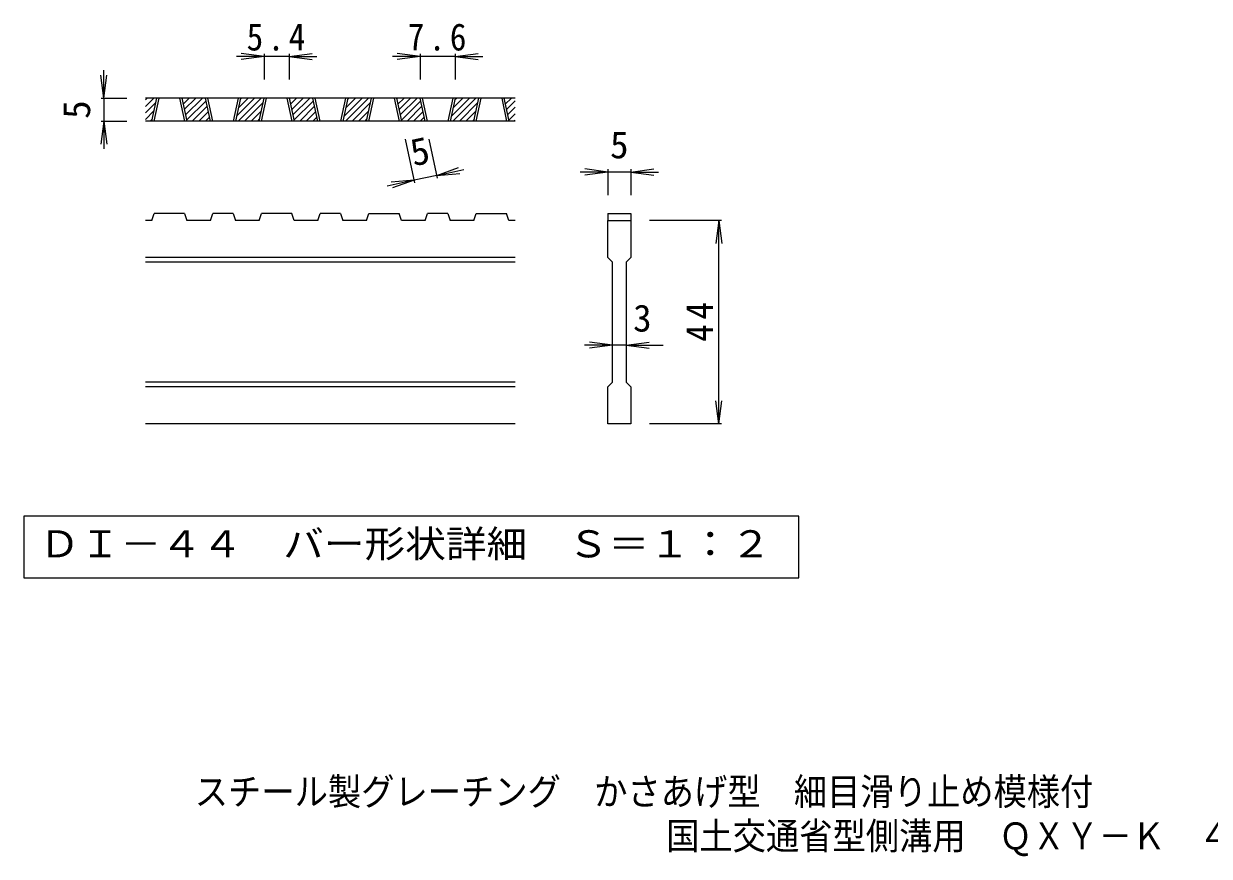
# Model space of a CAD drawing. Units: millimetres on the paper, enlarged 5 times, with parts at other scales. Extents: x -569 to 819, y -690 to 595.
# Drawn here: x -521 to 120, y -690 to -240 of the extents above; entities that cross this region are included whole.
import ezdxf
from ezdxf.enums import TextEntityAlignment as Align

# ---------------------------------------------------------------- set-up
doc = ezdxf.new("R2010")
doc.units = ezdxf.units.MM
doc.header["$LTSCALE"] = 5
doc.layers.add('D-0_通り芯', color=3, linetype='Continuous', lineweight=9)
doc.layers.add('D-4_寸法', color=7, linetype='Continuous', lineweight=9)
doc.layers.add('F-5_F-5ﾚｲﾔ', color=2, linetype='Continuous')
doc.styles.add('ＭＳ ゴシック', font='')
doc.styles.get('ＭＳ ゴシック').set_extended_font_data('MS Gothic')

msp = doc.modelspace()

# ---------------------------------------------------------------- linework, layer by layer
at = {"layer": 'D-0_通り芯'}
for p, q in [((-455.541, -284.404), (-451.008, -279.871)), ((-455.541, -280.868), (-454.543, -279.871)), ((-255.541, -279.871), (-455.541, -279.871)), ((-452.103, -292.371), (-449.428, -279.871)), ((-450.853, -292.371), (-448.178, -279.871)), ((-437.103, -279.871), (-434.428, -292.371)), ((-435.853, -279.871), (-433.178, -292.371)), ((-435.767, -280.27), (-435.368, -279.871)), ((-435.144, -283.182), (-431.833, -279.871)), ((-434.521, -286.094), (-428.297, -279.871)), ((-433.898, -289.007), (-424.762, -279.871)), ((-433.274, -291.919), (-422.745, -281.389)), ((-420.395, -292.371), (-423.07, -279.871)), ((-419.145, -292.371), (-421.82, -279.871)), ((-405.395, -279.871), (-408.07, -292.371)), ((-404.145, -279.871), (-406.82, -292.371)), ((-406.232, -289.625), (-396.477, -279.871)), ((-405.442, -292.371), (-392.942, -279.871)), ((-405.27, -285.127), (-400.013, -279.871)), ((-404.307, -280.629), (-403.548, -279.871)), ((-394.037, -292.371), (-391.362, -279.871)), ((-392.787, -292.371), (-390.112, -279.871)), ((-379.037, -279.871), (-376.362, -292.371)), ((-377.787, -279.871), (-375.112, -292.371)), ((-377.701, -280.27), (-377.302, -279.871)), ((-377.078, -283.182), (-373.767, -279.871)), ((-376.455, -286.094), (-370.231, -279.871)), ((-375.831, -289.007), (-366.695, -279.871)), ((-375.208, -291.919), (-364.679, -281.389)), ((-362.329, -292.371), (-365.004, -279.871)), ((-361.079, -292.371), (-363.754, -279.871)), ((-347.329, -279.871), (-350.004, -292.371)), ((-346.079, -279.871), (-348.754, -292.371)), ((-348.166, -289.625), (-338.411, -279.871)), ((-347.376, -292.371), (-334.876, -279.871)), ((-347.203, -285.127), (-341.947, -279.871)), ((-346.241, -280.629), (-345.482, -279.871)), ((-335.971, -292.371), (-333.296, -279.871)), ((-334.721, -292.371), (-332.046, -279.871)), ((-320.971, -279.871), (-318.296, -292.371)), ((-319.721, -279.871), (-317.046, -292.371)), ((-319.635, -280.27), (-319.236, -279.871)), ((-319.012, -283.182), (-315.701, -279.871)), ((-318.389, -286.094), (-312.165, -279.871)), ((-317.765, -289.007), (-308.629, -279.871)), ((-317.142, -291.919), (-306.613, -281.389)), ((-304.263, -292.371), (-306.938, -279.871)), ((-303.013, -292.371), (-305.688, -279.871)), ((-289.263, -279.871), (-291.938, -292.371)), ((-288.013, -279.871), (-290.688, -292.371)), ((-290.1, -289.625), (-280.345, -279.871)), ((-289.31, -292.371), (-276.81, -279.871)), ((-289.137, -285.127), (-283.881, -279.871)), ((-288.175, -280.629), (-287.416, -279.871)), ((-277.905, -292.371), (-275.23, -279.871)), ((-276.655, -292.371), (-273.98, -279.871)), ((-262.905, -279.871), (-260.23, -292.371)), ((-261.655, -279.871), (-258.98, -292.371)), ((-261.569, -280.27), (-261.17, -279.871)), ((-260.946, -283.182), (-257.634, -279.871)), ((-260.323, -286.094), (-255.541, -281.313)), ((-455.541, -287.939), (-449.96, -282.358)), ((-455.541, -291.475), (-450.923, -286.856)), ((-430.191, -292.371), (-422.121, -284.302)), ((-426.655, -292.371), (-421.498, -287.214)), ((-401.906, -292.371), (-391.894, -282.358)), ((-398.371, -292.371), (-392.857, -286.856)), ((-372.125, -292.371), (-364.055, -284.302)), ((-368.589, -292.371), (-363.432, -287.214)), ((-343.84, -292.371), (-333.828, -282.358)), ((-340.305, -292.371), (-334.79, -286.856)), ((-314.059, -292.371), (-305.989, -284.302)), ((-310.523, -292.371), (-305.366, -287.214)), ((-285.774, -292.371), (-275.762, -282.358)), ((-282.239, -292.371), (-276.724, -286.856)), ((-259.699, -289.007), (-255.541, -284.848)), ((-259.076, -291.919), (-255.541, -288.384)), ((-255.541, -292.371), (-455.541, -292.371)), ((-452.901, -292.371), (-451.885, -291.355)), ((-423.12, -292.371), (-420.875, -290.126)), ((-394.835, -292.371), (-393.819, -291.355)), ((-365.054, -292.371), (-362.809, -290.126)), ((-336.769, -292.371), (-335.753, -291.355)), ((-306.987, -292.371), (-304.743, -290.126)), ((-278.703, -292.371), (-277.687, -291.355)), ((-255.993, -292.371), (-255.541, -291.919)), ((-452.103, -346.12), (-455.541, -346.12)), ((-452.103, -346.12), (-450.853, -342.371)), ((-434.428, -342.371), (-450.853, -342.371)), ((-434.428, -342.371), (-433.178, -346.12)), ((-420.395, -346.12), (-433.178, -346.12)), ((-420.395, -346.12), (-419.145, -342.371)), ((-408.07, -342.371), (-419.145, -342.371)), ((-408.07, -342.371), (-406.82, -346.12)), ((-394.037, -346.12), (-406.82, -346.12)), ((-394.037, -346.12), (-392.787, -342.371)), ((-376.362, -342.371), (-392.787, -342.371)), ((-375.112, -346.12), (-376.362, -342.371)), ((-362.329, -346.12), (-375.112, -346.12)), ((-362.329, -346.12), (-361.079, -342.371)), ((-350.004, -342.371), (-361.079, -342.371)), ((-350.004, -342.371), (-348.754, -346.12)), ((-335.971, -346.12), (-348.754, -346.12)), ((-335.971, -346.12), (-334.721, -342.371)), ((-334.721, -342.371), (-318.296, -342.371)), ((-317.046, -346.12), (-318.296, -342.371)), ((-304.263, -346.12), (-317.046, -346.12)), ((-304.263, -346.12), (-303.013, -342.371)), ((-291.938, -342.371), (-303.013, -342.371)), ((-291.938, -342.371), (-290.688, -346.12)), ((-277.905, -346.12), (-290.688, -346.12)), ((-277.905, -346.12), (-276.655, -342.371)), ((-276.655, -342.371), (-260.23, -342.371)), ((-258.98, -346.12), (-260.23, -342.371)), ((-255.541, -346.12), (-258.98, -346.12)), ((-205.541, -342.371), (-193.041, -342.371)), ((-205.541, -342.371), (-205.541, -346.12)), ((-205.541, -346.12), (-193.041, -346.12)), ((-205.541, -366.12), (-205.541, -346.12)), ((-193.041, -342.371), (-193.041, -346.12)), ((-193.041, -346.12), (-193.041, -366.12)), ((-255.541, -366.12), (-455.541, -366.12)), ((-255.541, -368.62), (-455.541, -368.62)), ((-205.541, -366.12), (-203.041, -368.62)), ((-203.041, -433.621), (-203.041, -368.62)), ((-195.541, -368.62), (-193.041, -366.12)), ((-195.541, -368.62), (-195.541, -433.621)), ((-255.541, -433.621), (-455.541, -433.621)), ((-195.541, -433.621), (-193.041, -436.121)), ((-255.541, -436.121), (-455.541, -436.121)), ((-193.041, -436.121), (-193.041, -456.121)), ((-255.541, -456.121), (-455.541, -456.121)), ((-193.041, -456.121), (-205.541, -456.121))]:
    msp.add_line(p, q, dxfattribs=at)
msp.add_lwpolyline([(-205.541, -456.121), (-205.541, -436.121), (-203.041, -433.621)], dxfattribs=at)
at = {"layer": 'D-0_通り芯', "color": 7}
msp.add_lwpolyline([(-521.368, -506.121), (-521.368, -539.346), (-102.214, -539.346), (-102.214, -506.121)], close=True, dxfattribs=at)
at = {"layer": 'D-4_寸法'}
for p, q in [((-391.362, -257.371), (-403.755, -255.739)), ((-391.362, -255.871), (-391.362, -269.871)), ((-377.787, -257.371), (-365.393, -255.739)), ((-377.787, -255.871), (-377.787, -269.871)), ((-306.938, -257.371), (-319.331, -255.739)), ((-306.938, -255.871), (-306.938, -269.871)), ((-288.013, -257.371), (-275.619, -255.739)), ((-288.013, -255.871), (-288.013, -269.871)), ((-391.362, -257.371), (-406.362, -257.371)), ((-391.362, -257.371), (-403.755, -259.002)), ((-377.787, -257.371), (-391.362, -257.371)), ((-377.787, -257.371), (-365.393, -259.002)), ((-377.787, -257.371), (-362.787, -257.371)), ((-306.938, -257.371), (-321.938, -257.371)), ((-306.938, -257.371), (-319.331, -259.002)), ((-288.013, -257.371), (-306.938, -257.371)), ((-288.013, -257.371), (-275.619, -259.002)), ((-288.013, -257.371), (-273.013, -257.371)), ((-478.041, -279.871), (-479.673, -267.478)), ((-478.041, -279.871), (-478.041, -264.871)), ((-478.041, -279.871), (-476.409, -267.478)), ((-479.541, -279.871), (-465.541, -279.871)), ((-478.041, -279.871), (-478.041, -292.371)), ((-478.041, -292.371), (-479.673, -304.764)), ((-479.541, -292.371), (-465.541, -292.371)), ((-478.041, -292.371), (-476.409, -304.764)), ((-478.041, -292.371), (-478.041, -307.371)), ((-309.894, -325.789), (-314.953, -302.149)), ((-297.671, -323.173), (-302.17, -302.149)), ((-297.985, -321.707), (-286.207, -317.518)), ((-297.985, -321.707), (-283.317, -318.568)), ((-205.541, -319.871), (-220.541, -319.871)), ((-205.541, -319.871), (-217.934, -318.239)), ((-205.541, -319.871), (-217.934, -321.502)), ((-205.541, -318.371), (-205.541, -332.371)), ((-193.041, -319.871), (-205.541, -319.871)), ((-193.041, -319.871), (-180.648, -318.239)), ((-193.041, -318.371), (-193.041, -332.371)), ((-193.041, -319.871), (-180.648, -321.502)), ((-193.041, -319.871), (-178.041, -319.871)), ((-310.208, -324.322), (-324.876, -327.461)), ((-310.208, -324.322), (-322.668, -325.32)), ((-310.208, -324.322), (-321.985, -328.511)), ((-297.985, -321.707), (-310.208, -324.322)), ((-297.985, -321.707), (-285.525, -320.709)), ((-144.041, -346.12), (-183.041, -346.12)), ((-145.541, -346.12), (-147.173, -358.513)), ((-145.541, -346.12), (-143.91, -358.513)), ((-145.541, -456.121), (-145.541, -346.12)), ((-203.041, -413.62), (-218.041, -413.62)), ((-203.041, -413.62), (-215.434, -411.989)), ((-203.041, -413.62), (-215.434, -415.252)), ((-195.541, -413.62), (-203.041, -413.62)), ((-195.541, -413.62), (-183.148, -411.989)), ((-195.541, -413.62), (-183.148, -415.252)), ((-195.541, -413.62), (-175.541, -413.62)), ((-145.541, -456.121), (-147.173, -443.728)), ((-145.541, -456.121), (-143.91, -443.728)), ((-144.041, -456.121), (-183.041, -456.121))]:
    msp.add_line(p, q, dxfattribs=at)

# ---------------------------------------------------------------- texts
at = {"layer": 'D-0_通り芯', "color": 2, "style": 'ＭＳ ゴシック', "width": 1.1}
msp.add_text('ＤＩ－４４\u3000バー形状詳細\u3000Ｓ＝１：２', height=14.66, dxfattribs=at).set_placement((-513.041, -532.733), align=Align.BOTTOM_LEFT)
at = {"layer": 'D-4_寸法', "color": 2, "style": 'ＭＳ ゴシック'}
for rotation, p in [(90, (-481.041, -291.121)), (12.079, (-309.613, -321.127))]:
    msp.add_text('5', height=14.66, rotation=rotation, dxfattribs=at).set_placement(p, align=Align.BOTTOM_LEFT)
for s, p in [('5', (-204.291, -316.871)), ('3', (-191.791, -410.62))]:
    msp.add_text(s, height=14.66, dxfattribs=at).set_placement(p, align=Align.BOTTOM_LEFT)
at = {"layer": 'D-4_寸法', "color": 2, "char_height": 14.66, "attachment_point": 7, "style": 'ＭＳ ゴシック'}
for s, insert in [('\\T1.27;\\W0.9;5.4', (-400.824, -254.371)), ('\\T1.27;\\W0.9;7.6', (-313.725, -254.371))]:
    msp.add_mtext(s, dxfattribs=dict(at, insert=insert))
at = {"layer": 'D-4_寸法', "color": 2, "insert": (-148.541, -411.746), "char_height": 14.66, "attachment_point": 7, "rotation": 90, "style": 'ＭＳ ゴシック'}
msp.add_mtext('\\T1.27;\\W0.95;44', dxfattribs=at)
at = {"layer": 'F-5_F-5ﾚｲﾔ', "style": 'ＭＳ ゴシック', "width": 0.9}
for s, p in [('スチール製グレーチング\u3000かさあげ型\u3000細目滑り止め模様付', (-428.846, -666.766)), ('国土交通省型側溝用\u3000ＱＸＹ－Ｋ\u3000４３４４Ａ', (-173.98, -690.751))]:
    msp.add_text(s, height=14.66, dxfattribs=at).set_placement(p, align=Align.BOTTOM_LEFT)

doc.saveas('drawing.dxf')
